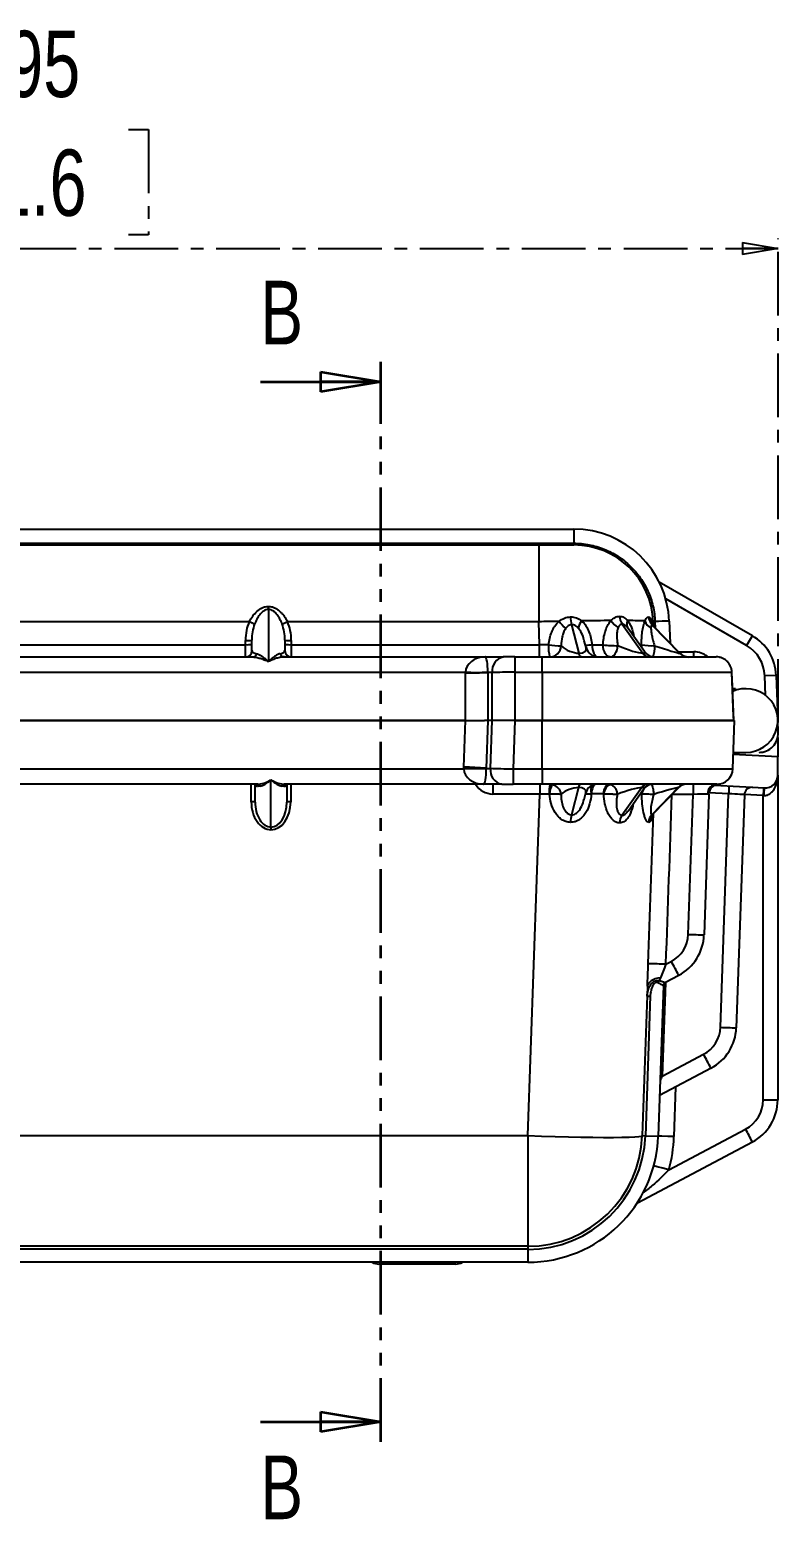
# Model space of a CAD drawing. Header units: millimetres. Extents: x 12 to 854, y 4 to 555.
# Drawn here: x 400 to 474.6, y 191.6 to 340.3 of the extents above; entities that cross this region are included whole.
import ezdxf

# ---------------------------------------------------------------- set-up
doc = ezdxf.new("R2010")
doc.units = ezdxf.units.MM
doc.linetypes.add('CENTER', pattern=[10.16, 6.35, -1.27, 1.27, -1.27])
doc.linetypes.add('PHANTOM', pattern=[12.7, 6.35, -1.27, 1.27, -1.27, 1.27, -1.27])
doc.layers.add('DEFAULT_1', color=7, linetype='CENTER')
doc.styles.add('SLDTEXTSTYLE2', font='TXT', dxfattribs={"width": 0.75})
doc.dimstyles.new('SLDDIMSTYLE0', dxfattribs={"dimtxt": 6.614583, "dimasz": 3.556, "dimexe": 0, "dimexo": 0.0625, "dimgap": 1.653646, "dimtad": 1, "dimdec": 0, "dimlfac": 2, "dimrnd": 1e-09, "dimzin": 12, "dimdsep": 46, "dimtxsty": 'SLDTEXTSTYLE2', "dimblk1": 'CLOSED', "dimblk2": 'CLOSED', "dimsah": 1, "dimcen": 0.09, "dimadec": 0, "dimazin": 3, "dimtfac": 1, "dimtdec": 0, "dimtofl": 0, "dimtmove": 0, "dimatfit": 3, "dimldrblk": 'CLOSED', "dimfxl": 1, "dimfrac": 2, "dimtolj": 1, "dimtzin": 12, "dimarcsym": 0})

# ---------------------------------------------------------------- blocks, each defined once
blk = doc.blocks.new('_Closed')
at = {"color": 0, "linetype": 'ByBlock', "lineweight": -2}
for p, q in [((-1, 0.166667), (0, 0)), ((-1, 0.166667), (-1, -0.166667)), ((0, 0), (-1, -0.166667)), ((0, 0), (-1, 0))]:
    blk.add_line(p, q, dxfattribs=at)
blk = doc.blocks.new('_D_1')
at = {"layer": 'DEFAULT_1'}
for p, q in [((392.73, 330.29), (390.72, 330.29)), ((390.72, 330.29), (390.72, 319.78)), ((409.83, 330.29), (411.84, 330.29)), ((411.84, 330.29), (411.84, 319.78)), ((390.72, 319.78), (392.73, 319.78)), ((411.84, 319.78), (409.83, 319.78)), ((327.14, 272.33), (327.14, 319.44)), ((327.14, 318.44), (474.63, 318.44)), ((474.63, 271.12), (474.63, 319.44))]:
    blk.add_line(p, q, dxfattribs=at)
at = {"layer": 'DEFAULT_1', "xscale": 3.556, "yscale": 3.556, "rotation": 180}
blk.add_blockref('_Closed', (327.14, 318.44, 0.09), dxfattribs=at)
at = {"layer": 'DEFAULT_1', "xscale": 3.556, "yscale": 3.556}
blk.add_blockref('_Closed', (474.63, 318.44, 0.09), dxfattribs=at)
at = {"layer": 'DEFAULT_1', "char_height": 6.615, "attachment_point": 1, "style": 'SLDTEXTSTYLE2'}
for s, insert in [('295', (393.95, 340.16)), ('11.6', (392.73, 328.31))]:
    blk.add_mtext(s, dxfattribs=dict(at, insert=insert))

msp = doc.modelspace()

# ---------------------------------------------------------------- linework, layer by layer
at = {"color": 7, "linetype": 'PHANTOM', "lineweight": 35}
msp.add_line((434.99, 199.35), (434.99, 307.12), dxfattribs=at)
at = {"color": 7, "linetype": 'Continuous', "lineweight": 35}
for p, q in [((422.99, 305.12), (434.99, 305.12)), ((422.99, 201.35), (434.99, 201.35))]:
    msp.add_line(p, q, dxfattribs=at)
at = {"color": 7, "linetype": 'Continuous', "lineweight": 25}
for p, q in [((349.38, 290.44), (454.24, 290.44)), ((454.24, 290.44), (454.24, 289.02)), ((349.38, 289.02), (454.24, 289.02)), ((352.87, 288.85), (450.75, 288.85)), ((450.75, 288.85), (450.75, 281.19)), ((450.75, 288.85), (454.24, 288.85)), ((454.24, 288.85), (454.24, 289.02)), ((462.77, 285.16), (472.05, 279.8)), ((423.78, 282.42), (423.78, 282.72)), ((423.78, 282.42), (423.78, 277.21)), ((421.88, 281.19), (381.74, 281.19)), ((450.75, 281.19), (425.68, 281.19)), ((450.83, 278.9), (450.75, 281.19)), ((454.03, 280.89), (454.76, 278.05)), ((459.06, 280.96), (461.12, 278.05)), ((462.04, 280.89), (464.79, 278.05)), ((462.17, 281.19), (462.19, 280.78)), ((463.76, 281.25), (463.84, 279.07)), ((459.67, 280.5), (459.6, 280.6)), ((461.29, 278.21), (459.67, 280.5)), ((464.81, 278.06), (462.13, 280.83)), ((472.05, 279.8), (471.48, 278.81)), ((382.13, 278.9), (421.5, 278.9)), ((421.5, 278.9), (421.5, 279.33)), ((421.5, 277.68), (421.5, 278.9)), ((422.13, 278.31), (422.13, 279.35)), ((425.43, 279.35), (425.43, 278.31)), ((426.07, 279.33), (426.07, 278.9)), ((426.07, 278.9), (426.07, 277.68)), ((426.07, 278.9), (450.83, 278.9)), ((450.83, 277.68), (450.83, 278.9)), ((455.46, 278.63), (455.29, 279.3)), ((466.23, 277.68), (466.23, 278.18)), ((381.44, 277.68), (422.19, 277.68)), ((425.38, 277.68), (445.4, 277.68)), ((445.4, 277.68), (447.22, 277.68)), ((448.35, 277.68), (447.22, 277.68)), ((448.35, 277.68), (448.35, 276.14)), ((448.35, 277.68), (451.1, 277.68)), ((451.1, 276.14), (451.1, 277.68)), ((443.43, 276.14), (360.19, 276.14)), ((443.43, 271.33), (443.43, 276.09)), ((445.68, 276.13), (445.68, 271.33)), ((446.1, 276.13), (445.68, 276.13)), ((446.1, 271.33), (446.1, 276.13)), ((448.35, 276.14), (448.35, 271.33)), ((451.1, 276.14), (448.35, 276.14)), ((451.1, 276.14), (451.1, 271.33)), ((470.02, 276.14), (470.02, 276.14)), ((474.43, 275.84), (473.29, 275.8)), ((473.35, 273.83), (473.29, 275.8)), ((474.43, 275.84), (474.58, 271.44)), ((470.36, 274.5), (470.08, 274.5)), ((470.37, 274.33), (470.36, 274.5)), ((360.2, 271.33), (443.43, 271.33)), ((443.43, 271.33), (360.2, 271.33)), ((443.27, 266.67), (443.43, 271.33)), ((443.43, 271.33), (445.34, 271.33)), ((445.68, 271.33), (445.34, 271.33)), ((445.68, 271.33), (445.51, 266.56)), ((446.1, 271.33), (445.68, 271.33)), ((445.93, 266.56), (446.1, 271.33)), ((448.35, 271.33), (446.1, 271.33)), ((448.35, 271.33), (448.18, 266.51)), ((451.1, 271.33), (448.35, 271.33)), ((448.35, 271.33), (451.1, 271.33)), ((451.1, 266.51), (451.1, 271.33)), ((470.1, 266.51), (470.27, 271.33)), ((470.19, 271.33), (470.19, 271.33)), ((474.63, 270.12), (474.58, 271.44)), ((474.58, 269.64), (474.58, 267.71)), ((474.58, 267.71), (470.15, 267.95)), ((470.16, 268.15), (471.41, 268.15)), ((474.58, 265.87), (474.58, 267.71)), ((360.36, 266.51), (443.26, 266.51)), ((445.51, 266.56), (445.93, 266.56)), ((448.18, 266.51), (451.1, 266.51)), ((448.18, 266.51), (448.18, 264.98)), ((451.1, 266.51), (451.1, 264.98)), ((422.7, 264.98), (380.93, 264.98)), ((422.45, 263.2), (422.45, 264.95)), ((424.04, 260.69), (424.04, 265.4)), ((445.24, 264.98), (425.38, 264.98)), ((425.63, 264.95), (425.63, 263.2)), ((447.06, 264.98), (445.24, 264.98)), ((446.18, 264.98), (446.18, 263.99)), ((447.06, 264.98), (448.18, 264.98)), ((451.1, 264.98), (448.18, 264.98)), ((450.84, 264.98), (450.84, 263.99)), ((454.72, 264.64), (454.02, 261.93)), ((461.02, 264.64), (459.05, 261.86)), ((464.65, 264.64), (462.03, 261.93)), ((462.11, 261.98), (464.67, 264.63)), ((468.26, 264.87), (473.25, 264.6)), ((474.58, 265.87), (474.58, 233.48)), ((450.84, 263.99), (446.18, 263.99)), ((449.65, 229.91), (450.84, 263.99)), ((455.27, 263.46), (455.43, 264.12)), ((459.65, 262.3), (461.2, 264.49)), ((466.14, 263.96), (464.03, 263.96)), ((465.65, 249.99), (466.14, 263.96)), ((467.72, 264), (467.23, 249.94)), ((468.87, 240.72), (469.68, 264.03)), ((471.26, 263.93), (470.45, 240.67)), ((473.13, 233.47), (473.13, 263.85)), ((424.04, 260.69), (424.04, 260.43)), ((463.43, 247.01), (463.97, 247.3)), ((464.71, 245.9), (463.38, 245.2)), ((461.59, 244.81), (461.07, 229.91)), ((461.87, 243.82), (461.38, 229.89)), ((461.56, 243.83), (461.87, 243.82)), ((463.18, 244.88), (462.66, 229.85)), ((463.18, 244.88), (463.18, 244.88)), ((463.05, 235.83), (467.19, 238.03)), ((467.93, 236.63), (462.8, 233.91)), ((463.73, 226.49), (471.38, 230.56)), ((353.98, 229.91), (449.65, 229.91)), ((449.65, 229.91), (449.65, 218.87)), ((472.06, 229.27), (460.58, 223.17)), ((461.07, 229.91), (461.38, 229.89)), ((461.38, 229.89), (462.66, 229.85)), ((449.65, 218.87), (353.98, 218.87)), ((449.65, 218.57), (353.98, 218.57)), ((449.65, 218.87), (449.65, 218.57)), ((449.65, 218.57), (449.65, 217.29)), ((449.65, 217.29), (353.98, 217.29)), ((442.48, 217.1), (434.8, 217.1))]:
    msp.add_line(p, q, dxfattribs=at)
at = {"color": 8, "linetype": 'Continuous', "lineweight": 25}
for p, q in [((471.48, 278.81), (463.42, 283.46)), ((461.99, 281.24), (462.07, 280.83)), ((462.34, 281.19), (462.37, 280.59)), ((464.69, 278.18), (466.23, 278.18)), ((422.07, 263.21), (422.07, 264.98)), ((426.01, 264.98), (426.01, 263.21)), ((469.68, 264.03), (467.74, 264.13)), ((473.13, 263.85), (471.26, 263.95)), ((462.03, 261.93), (462.11, 261.98)), ((463.38, 245.2), (463.05, 235.83)), ((463.05, 235.83), (462.87, 235.83)), ((464.4, 234.76), (464.23, 229.81))]:
    msp.add_line(p, q, dxfattribs=at)
at = {"color": 7, "linetype": 'Continuous', "lineweight": 25, "flags": 128}
for points in [[(455, 277.68), (454.96, 277.68), (454.93, 277.7), (454.9, 277.73), (454.87, 277.77), (454.84, 277.82), (454.81, 277.89), (454.79, 277.96), (454.76, 278.05)], [(457.86, 277.68), (457.73, 277.7), (457.6, 277.77), (457.48, 277.88), (457.37, 278.03), (457.29, 278.21), (457.22, 278.42), (457.18, 278.64), (457.16, 278.88)], [(457.86, 277.68), (458, 277.7), (458.14, 277.76), (458.27, 277.86), (458.38, 278), (458.48, 278.17), (458.56, 278.36), (458.61, 278.57), (458.64, 278.8)], [(470.19, 271.33), (470.18, 271.72), (470.02, 276.14)], [(470.19, 271.33), (470.1, 273.86), (470.09, 274.11), (470.02, 276.14)], [(454.72, 264.64), (454.74, 264.72), (454.77, 264.78), (454.79, 264.84), (454.82, 264.89), (454.85, 264.93), (454.87, 264.95), (454.9, 264.97), (454.93, 264.98)], [(457.21, 264.01), (457.23, 264.2), (457.26, 264.38), (457.31, 264.55), (457.39, 264.69), (457.47, 264.81), (457.57, 264.9), (457.67, 264.96), (457.78, 264.98)], [(462.88, 245.67), (462.61, 245.62), (462.37, 245.55), (462.15, 245.47), (461.96, 245.36), (461.81, 245.24), (461.69, 245.1), (461.62, 244.96), (461.59, 244.81)], [(449.65, 229.91), (451.03, 229.86), (452.38, 229.82), (453.7, 229.79), (454.95, 229.77), (456.13, 229.75), (457.22, 229.74), (458.19, 229.74), (459.05, 229.75), (459.76, 229.77), (460.33, 229.79), (460.74, 229.82), (460.99, 229.86), (461.07, 229.91)]]:
    msp.add_lwpolyline(points, dxfattribs=at)
at = {"color": 8, "linetype": 'Continuous', "lineweight": 25, "flags": 128}
for points in [[(456.06, 278.89), (456.08, 278.65), (456.11, 278.42), (456.17, 278.21), (456.24, 278.03), (456.33, 277.88), (456.42, 277.77), (456.53, 277.7), (456.6, 277.68)], [(461.04, 278.57), (461.02, 278.65), (460.99, 278.89)], [(456.42, 264.97), (456.38, 264.96), (456.3, 264.9), (456.22, 264.81), (456.15, 264.69), (456.1, 264.55), (456.05, 264.38), (456.02, 264.2), (456.01, 264.01)], [(461.02, 264.01), (461.05, 264.2), (461.09, 264.34)], [(464.23, 229.81), (463.61, 229.83), (463.02, 229.85), (462.66, 229.86)], [(463.73, 226.49), (463.13, 226.65), (462.56, 226.81), (462.21, 226.9)]]:
    msp.add_lwpolyline(points, dxfattribs=at)
at = {"color": 7, "linetype": 'Continuous', "lineweight": 25}
for centre, radius, start, end in [((454.24, 280.91), 9.52, 2, 90), ((454.24, 280.91), 7.94, 2, 90), ((426.13, 290.3), 10.05, 245.0207, 248.2967), ((421.44, 290.3), 10.05, 291.7033, 294.9793), ((457.69, 285.07), 6.23, 217.9349, 226.8919), ((457.27, 281.78), 3.36, 181.9186, 195.3449), ((456.81, 279.93), 2.23, 142.9383, 163.5348), ((459.92, 282.61), 2.37, 213.5165, 238.0994), ((460.33, 281.82), 1.53, 183.2654, 213.9354), ((460.26, 280.93), 0.741, 149.6518, 206.4049), ((462.62, 281.75), 1.37, 200.4342, 240.3763), ((462.98, 281.78), 1.28, 184.7244, 223.4418), ((462.13, 286), 4.8, 270.5492, 272.5814), ((462.14, 285.87), 4.68, 270.4031, 272.4841), ((464.04, 242.22), 39.03, 90.4031, 92.4841), ((469.67, 275.67), 4.76, 2, 60), ((421.66, 283.89), 4.57, 268.0109, 275.9867), ((421.66, 283.47), 4.57, 268.0109, 275.9867), ((421.5, 278.31), 0.635, 270, 0), ((422.16, 278.18), 0.507, 272.8278, 337.7083), ((425.41, 278.18), 0.507, 202.2917, 267.1722), ((425.91, 283.89), 4.57, 264.0133, 271.9891), ((425.91, 283.47), 4.57, 264.0133, 271.9891), ((426.07, 278.31), 0.635, 180, 270), ((455.64, 278.6), 3.92, 175.6748, 193.6549), ((453.72, 293.08), 14.32, 262.027, 267.0982), ((451.79, 278.88), 1.21, 271.9966, 354.9945), ((456.69, 278.95), 1.27, 194.4174, 270), ((458.55, 290.25), 11.45, 263.0108, 270.4558), ((462.1, 285.5), 6.7, 260.4864, 271.7167), ((461.8, 278.47), 0.795, 212.0747, 267.2029), ((462.33, 278.95), 1.27, 214.6355, 270), ((465.66, 278.88), 1.21, 223.759, 269.8192), ((465.72, 278.95), 1.27, 223.4116, 270), ((469.67, 275.67), 3.62, 2, 60), ((447.49, 276.3), 1.4, 101.133, 186.983), ((444.55, 344.3), 68.16, 269.0567, 270.9433), ((443.57, 344.28), 68.19, 269.8849, 271.7715), ((471.41, 271.33), 3.18, 270, 114.9986), ((472.72, 270.06), 1.91, 270, 2), ((444.39, 198.34), 68.18, 89.0572, 90.9428), ((441.02, 198.41), 68.31, 86.2316, 88.1172), ((447.34, 266.36), 1.42, 171.9505, 258.5782), ((468.51, 266.56), 1.59, 270, 358), ((422.39, 264.63), 0.348, 20.2807, 88.5825), ((422.68, 264.68), 0.3, 24.0831, 87.329), ((425.39, 264.68), 0.3, 92.671, 155.9169), ((425.69, 264.63), 0.348, 91.4175, 159.7193), ((454.76, 264.23), 2.99, 165.6232, 184.5443), ((455.03, 263.65), 3.24, 156.2807, 173.9306), ((456.54, 263.83), 1.14, 90, 165.9533), ((458.3, 263.95), 1.07, 110.5765, 176.9765), ((461.62, 264.26), 0.716, 92.7971, 147.9253), ((462.1, 263.89), 1.07, 96.5337, 173.743), ((462.13, 263.83), 1.14, 90, 146.5389), ((465.49, 263.83), 1.14, 90, 136.8691), ((465.43, 263.89), 1.09, 90.1808, 136.241), ((524.05, 264.22), 57.91, 179.2486, 180.2495), ((468.56, 264.01), 0.971, 92.6318, 180.7008), ((468.74, 263.97), 1.02, 95.0356, 178), ((510.98, 262.06), 41.34, 176.2104, 177.2622), ((472.02, 263.91), 0.762, 87, 178), ((514.42, 261.88), 41.34, 176.2104, 177.2622), ((478.2, 263.77), 5.02, 170.4683, 179.1643), ((473.31, 265.87), 1.27, 267, 0), ((422.16, 260.47), 2.74, 84.0133, 91.9891), ((425.91, 260.47), 2.74, 88.0109, 95.9867), ((457.03, 261.11), 3.12, 164.861, 178.9941), ((460.21, 261.09), 1.4, 146.2269, 178.9757), ((462.87, 261.13), 1.16, 136.5805, 178.1614), ((462.48, 250.1), 3.18, 298, 358), ((462.47, 250.11), 4.76, 298, 358), ((469.32, 343.66), 93.74, 267.7592, 268.7252), ((458.82, 131.29), 115.81, 87.7193, 88.5942), ((271.21, 144.36), 218.53, 27.6893, 28.103), ((463.21, 245.01), 0.594, 139.695, 164.9282), ((463.56, 244.86), 0.38, 118.021, 178.1228), ((463.56, 244.86), 0.381, 118, 178), ((465.7, 240.83), 3.17, 298, 358), ((465.69, 240.84), 4.76, 298, 358), ((472.53, 334.39), 93.74, 267.7592, 268.7252), ((274.42, 135.09), 218.53, 27.6893, 28.103), ((469.83, 233.47), 3.3, 298, 0), ((469.82, 233.48), 4.76, 298, 0), ((473.49, 316.67), 83.2, 269.7504, 270.7518), ((294.04, 135.85), 201.05, 27.6893, 28.103), ((449.65, 230.3), 11.43, 270, 358), ((449.65, 230.3), 11.74, 270, 358), ((449.65, 230.3), 13.02, 270, 358), ((449.64, 230.32), 14.6, 344.8052, 358), ((460.78, 222.85), 0.381, 118, 146.1741), ((434.8, 218.33), 1.24, 237.7958, 270), ((442.48, 218.33), 1.24, 270, 302.2042)]:
    msp.add_arc(centre, radius, start, end, dxfattribs=at)
at = {"color": 8, "linetype": 'Continuous', "lineweight": 25}
for centre, radius, start, end in [((462.75, 281.16), 0.76, 174.0495, 194.8128), ((459.88, 246.55), 32.56, 96.7359, 97.8796), ((459.78, 278.58), 2.53, 339.3148, 4.8486), ((466.23, 276.09), 2.1, 50.3936, 90), ((446.18, 266.03), 2.03, 211.427, 270), ((456.93, 264.32), 0.987, 143.7352, 198.395), ((460.75, 222.85), 0.363, 118.0077, 133.3426)]:
    msp.add_arc(centre, radius, start, end, dxfattribs=at)
at = {"color": 7, "linetype": 'Continuous', "lineweight": 25}
for centre, major_axis, ratio, start_param, end_param in [((423.78, 279.33), (0, 3.35), 0.682414, 0.980721, 1.570796), ((423.78, 279.35), (0, 2.9), 0.569142, 0.980721, 1.570796), ((423.78, 279.35), (0, 2.9), 0.569142, 4.712389, 5.302465), ((423.78, 279.33), (0, 3.35), 0.682414, 4.712389, 5.302465), ((450.75, 280.91), (11.43, 0.28), 0.024218, 1.392201, 1.569837), ((450.75, 280.91), (11.43, 0.28), 0.024218, 0.8894, 1.185178), ((450.75, 280.91), (11.43, 0.28), 0.024218, 0.384895, 0.680614), ((450.75, 280.91), (11.43, 0.28), 0.024218, 0.000259, 0.177776), ((423.78, 278.31), (1.65, 0), 0.271964, 3.141593, 3.938564), ((423.78, 278.31), (1.65, 0), 0.271964, 5.486214, 6.283185), ((450.82, 278.95), (11.44, -0.04), 0.00387, 4.713757, 4.792421), ((454.07, 278.95), (1.38, -0.59), 0.487301, 4.053173, 5.43608), ((450.82, 278.95), (11.44, -0.04), 0.00387, 5.18865, 5.299945), ((459.22, 278.95), (2.1, -0.83), 0.157671, 4.497889, 5.905201), ((462.19, 278.95), (2.62, -0.89), 0.03846, 4.766322, 6.170623), ((445.4, 276.09), (1.97, 0), 0.804391, 1.570796, 3.106686), ((445.4, 276.09), (0, 1.59), 0.171468, 4.747296, 6.283185), ((450.17, 275.98), (6.73, -0.23), 0.706462, 3.155986, 3.166213), ((450.17, 276.09), (4.49, -0.07), 0.353215, 3.148989, 3.159215), ((448.35, 276.09), (3.17, 0), 0.01745, 1.570796, 2.356194), ((450, 266.67), (6.74, 0.23), 0.706247, 3.092307, 3.127214), ((445.24, 266.56), (1.97, 0), 0.804738, 3.176499, 4.712389), ((445.24, 266.56), (0, 1.59), 0.171573, 3.141593, 4.677482), ((450, 266.56), (4.49, 0.07), 0.353, 3.099297, 3.134204), ((448.18, 266.56), (3.18, -0.06), 0.017434, 3.927295, 4.713302), ((424.04, 266.56), (1.88, 1.38), 0.420597, 3.663442, 4.413933), ((424.04, 264.59), (1.59, 0), 0.175525, 2.321288, 2.556764), ((424.04, 266.56), (1.46, 1.69), 0.36939, 3.557475, 4.307967), ((424.04, 266.56), (1.88, -1.38), 0.420597, 5.010845, 5.761336), ((424.04, 266.56), (-1.46, 1.69), 0.36939, 1.975219, 2.72571), ((424.04, 264.59), (1.59, 0), 0.175525, 0.584829, 0.820305), ((454.05, 263.83), (1.38, 0.5), 0.459739, 0.90329, 2.290018), ((459.17, 263.83), (2.05, 0.75), 0.153135, 0.39801, 1.808935), ((462.13, 263.83), (2.54, 0.8), 0.037527, 0.118059, 1.525023), ((424.04, 263.21), (0, 2.78), 0.707538, 1.570796, 3.141593), ((424.04, 263.2), (0, 2.5), 0.634103, 1.570796, 3.141593), ((424.04, 263.21), (0, 2.78), 0.707538, 3.141593, 4.712389), ((424.04, 263.2), (0, 2.5), 0.634103, 3.141593, 4.712389), ((450.82, 263.96), (11.44, 0.04), 0.003096, 1.486539, 1.569461), ((450.82, 263.96), (11.44, 0.04), 0.003096, 0.978484, 1.100062), ((450.95, 267.76), (14.97, 430.36), 0.030672, 4.66523, 4.704641), ((466.13, 263.96), (1.59, 0.04), 0.002685, 0.4215, 1.566132), ((469.68, 264.03), (1.59, -0.1), 0.002019, 0.000052, 1.566338), ((473.12, 263.85), (1.46, -0.12), 0.002262, 1.533103, 1.566616), ((463.45, 247.03), (0.97, 2.31), 0.000808, 2.200878, 2.360108)]:
    msp.add_ellipse(centre, major_axis=major_axis, ratio=ratio, start_param=start_param, end_param=end_param, dxfattribs=at)
at = {"color": 8, "linetype": 'Continuous', "lineweight": 25}
for centre, major_axis, ratio, start_param, end_param in [((454.07, 278.95), (1.38, -0.59), 0.487301, 5.43608, 6.642887), ((450.82, 278.95), (11.44, -0.04), 0.00387, 5.776164, 5.808502), ((459.22, 278.95), (2.1, -0.83), 0.157671, 5.905201, 6.517522), ((462.19, 278.95), (2.62, -0.89), 0.03846, 6.170623, 6.356383), ((454.05, 263.83), (1.38, 0.5), 0.459739, 5.985918, 7.186475), ((459.17, 263.83), (2.05, 0.75), 0.153135, 6.081892, 6.681196), ((462.13, 263.83), (2.54, 0.8), 0.037527, 6.217823, 6.401245), ((450.82, 263.96), (11.44, 0.04), 0.003096, 0.469589, 0.501651), ((450.96, 267.75), (14.97, 430.3), 0.026547, 4.665231, 4.700109), ((463.06, 235.84), (0.97, 2.31), 0.000808, 1.577685, 1.784624)]:
    msp.add_ellipse(centre, major_axis=major_axis, ratio=ratio, start_param=start_param, end_param=end_param, dxfattribs=at)
at = {"color": 7, "linetype": 'Continuous', "lineweight": 25}
for points, knots in [([(454.24, 289.02), (454.76, 289.02), (455.28, 288.97), (456.04, 288.82), (456.29, 288.76), (456.79, 288.62), (457.03, 288.53), (457.76, 288.24), (458.21, 288), (458.87, 287.58), (459.08, 287.43), (459.49, 287.1), (459.68, 286.93), (460.24, 286.39), (460.57, 286), (461.02, 285.37), (461.16, 285.14), (461.42, 284.69), (461.54, 284.46), (461.85, 283.76), (462.02, 283.27), (462.26, 282.25), (462.32, 281.73), (462.34, 281.21)], [0, 0, 0, 0, 0.125, 0.125, 0.1875, 0.1875, 0.25, 0.25, 0.375, 0.375, 0.4375, 0.4375, 0.5, 0.5, 0.625, 0.625, 0.6875, 0.6875, 0.75, 0.75, 0.875, 0.875, 1, 1, 1, 1]), ([(421.88, 281.19), (421.98, 281.38), (422.09, 281.57), (422.34, 281.91), (422.48, 282.07), (422.79, 282.36), (422.97, 282.49), (423.26, 282.62), (423.36, 282.66), (423.57, 282.71), (423.68, 282.72), (423.78, 282.72)], [0, 0, 0, 0, 0.25, 0.25, 0.5, 0.5, 0.75, 0.75, 0.875, 0.875, 1, 1, 1, 1]), ([(423.78, 282.42), (423.69, 282.42), (423.6, 282.4), (423.44, 282.34), (423.36, 282.3), (423.21, 282.2), (423.15, 282.14), (423.02, 282.01), (422.97, 281.95), (422.81, 281.74), (422.71, 281.6), (422.55, 281.29), (422.48, 281.13), (422.41, 280.96)], [0, 0, 0, 0, 0.125, 0.125, 0.25, 0.25, 0.375, 0.375, 0.5, 0.5, 0.75, 0.75, 1, 1, 1, 1]), ([(423.78, 282.72), (423.89, 282.72), (424, 282.71), (424.21, 282.66), (424.31, 282.62), (424.5, 282.53), (424.59, 282.48), (424.77, 282.36), (424.85, 282.29), (425.01, 282.14), (425.09, 282.07), (425.23, 281.91), (425.29, 281.82), (425.48, 281.57), (425.59, 281.38), (425.68, 281.19)], [0, 0, 0, 0, 0.125, 0.125, 0.25, 0.25, 0.375, 0.375, 0.5, 0.5, 0.625, 0.625, 0.75, 0.75, 1, 1, 1, 1]), ([(425.16, 280.96), (425.09, 281.13), (425.02, 281.29), (424.86, 281.59), (424.76, 281.74), (424.6, 281.95), (424.54, 282.01), (424.42, 282.14), (424.35, 282.19), (424.21, 282.3), (424.13, 282.34), (423.96, 282.4), (423.87, 282.42), (423.78, 282.42)], [0, 0, 0, 0, 0.25, 0.25, 0.5, 0.5, 0.625, 0.625, 0.75, 0.75, 0.875, 0.875, 1, 1, 1, 1]), ([(451.73, 278.9), (451.75, 279.12), (451.79, 279.33), (451.89, 279.76), (451.96, 279.96), (452.09, 280.26), (452.13, 280.36), (452.23, 280.56), (452.29, 280.65), (452.47, 280.92), (452.61, 281.09), (452.77, 281.24)], [0, 0, 0, 0, 0.25, 0.25, 0.5, 0.5, 0.625, 0.625, 0.75, 0.75, 1, 1, 1, 1]), ([(452.77, 281.24), (452.94, 281.36), (453.12, 281.47), (453.5, 281.62), (453.7, 281.67), (453.91, 281.67)], [0, 0, 0, 0, 0.5, 0.5, 1, 1, 1, 1]), ([(454.03, 280.89), (453.96, 280.89), (453.9, 280.88), (453.79, 280.83), (453.73, 280.81), (453.58, 280.7), (453.5, 280.61), (453.43, 280.52)], [0, 0, 0, 0, 0.25, 0.25, 0.5, 0.5, 1, 1, 1, 1]), ([(453.91, 281.67), (454.12, 281.67), (454.31, 281.64), (454.7, 281.5), (454.88, 281.4), (455.04, 281.27)], [0, 0, 0, 0, 0.5, 0.5, 1, 1, 1, 1]), ([(454.68, 280.56), (454.59, 280.66), (454.5, 280.74), (454.33, 280.83), (454.27, 280.86), (454.15, 280.89), (454.09, 280.9), (454.03, 280.89)], [0, 0, 0, 0, 0.5, 0.5, 0.75, 0.75, 1, 1, 1, 1]), ([(455.04, 281.27), (455.2, 281.13), (455.34, 280.96), (455.57, 280.59), (455.67, 280.39), (455.83, 279.98), (455.9, 279.76), (456, 279.33), (456.04, 279.11), (456.06, 278.89)], [0, 0, 0, 0, 0.25, 0.25, 0.5, 0.5, 0.75, 0.75, 1, 1, 1, 1]), ([(457.16, 278.88), (457.17, 279.11), (457.19, 279.33), (457.26, 279.77), (457.31, 279.99), (457.44, 280.4), (457.51, 280.6), (457.7, 280.98), (457.81, 281.15), (457.94, 281.3)], [0, 0, 0, 0, 0.25, 0.25, 0.5, 0.5, 0.75, 0.75, 1, 1, 1, 1]), ([(457.94, 281.3), (458.07, 281.43), (458.21, 281.54), (458.5, 281.69), (458.65, 281.73), (458.8, 281.73)], [0, 0, 0, 0, 0.5, 0.5, 1, 1, 1, 1]), ([(459.06, 280.96), (459.01, 280.96), (458.97, 280.95), (458.89, 280.91), (458.85, 280.88), (458.76, 280.78), (458.71, 280.7), (458.66, 280.6)], [0, 0, 0, 0, 0.25, 0.25, 0.5, 0.5, 1, 1, 1, 1]), ([(458.8, 281.73), (458.96, 281.73), (459.1, 281.69), (459.38, 281.54), (459.51, 281.43), (459.62, 281.3)], [0, 0, 0, 0, 0.5, 0.5, 1, 1, 1, 1]), ([(459.6, 280.6), (459.52, 280.7), (459.44, 280.78), (459.3, 280.88), (459.25, 280.91), (459.16, 280.95), (459.11, 280.96), (459.06, 280.96)], [0, 0, 0, 0, 0.5, 0.5, 0.75, 0.75, 1, 1, 1, 1]), ([(460.99, 278.89), (460.99, 279.11), (461, 279.33), (461.03, 279.76), (461.05, 279.98), (461.1, 280.39), (461.14, 280.59), (461.23, 280.96), (461.28, 281.13), (461.34, 281.27)], [0, 0, 0, 0, 0.25, 0.25, 0.5, 0.5, 0.75, 0.75, 1, 1, 1, 1]), ([(461.34, 281.27), (461.4, 281.4), (461.45, 281.5), (461.58, 281.64), (461.64, 281.67), (461.7, 281.67)], [0, 0, 0, 0, 0.5, 0.5, 1, 1, 1, 1]), ([(461.7, 281.67), (461.76, 281.67), (461.81, 281.62), (461.91, 281.47), (461.96, 281.36), (461.99, 281.24)], [0, 0, 0, 0, 0.5, 0.5, 1, 1, 1, 1]), ([(462.04, 280.89), (462.02, 280.9), (462.01, 280.89), (461.98, 280.86), (461.97, 280.83), (461.95, 280.74), (461.94, 280.66), (461.94, 280.56)], [0, 0, 0, 0, 0.25, 0.25, 0.5, 0.5, 1, 1, 1, 1]), ([(462.14, 280.83), (462.11, 280.86), (462.05, 280.92), (462, 281.01), (462, 281.01), (462, 281.02)], [0, 0, 0, 0, 0.257985, 0.667937, 1, 1, 1, 1]), ([(453.43, 280.52), (453.34, 280.4), (453.27, 280.26), (453.15, 279.98), (453.11, 279.83), (453.01, 279.39), (452.99, 279.08), (452.99, 278.78)], [0, 0, 0, 0, 0.25, 0.25, 0.5, 0.5, 1, 1, 1, 1]), ([(458.66, 280.6), (458.61, 280.47), (458.58, 280.33), (458.54, 280.04), (458.53, 279.89), (458.54, 279.58), (458.55, 279.43), (458.58, 279.11), (458.61, 278.96), (458.64, 278.8)], [0, 0, 0, 0, 0.25, 0.25, 0.5, 0.5, 0.75, 0.75, 1, 1, 1, 1]), ([(461.94, 280.56), (461.94, 280.44), (461.95, 280.31), (461.99, 280.02), (462.01, 279.87), (462.08, 279.57), (462.12, 279.41), (462.2, 279.11), (462.25, 278.95), (462.3, 278.8)], [0, 0, 0, 0, 0.25, 0.25, 0.5, 0.5, 0.75, 0.75, 1, 1, 1, 1]), ([(422.63, 277.99), (422.72, 277.97), (422.81, 277.93), (423, 277.83), (423.09, 277.77), (423.29, 277.64), (423.39, 277.56), (423.53, 277.44), (423.58, 277.39), (423.68, 277.31), (423.73, 277.26), (423.78, 277.21)], [0, 0, 0, 0, 0.25, 0.25, 0.5, 0.5, 0.75, 0.75, 0.875, 0.875, 1, 1, 1, 1]), ([(424.94, 277.99), (424.85, 277.97), (424.76, 277.93), (424.57, 277.83), (424.48, 277.77), (424.28, 277.64), (424.18, 277.56), (424.03, 277.44), (423.98, 277.39), (423.88, 277.31), (423.83, 277.26), (423.78, 277.21)], [0, 0, 0, 0, 0.25, 0.25, 0.5, 0.5, 0.75, 0.75, 0.875, 0.875, 1, 1, 1, 1]), ([(422.19, 277.68), (422.31, 277.68), (422.43, 277.66), (422.69, 277.62), (422.83, 277.58), (423.1, 277.5), (423.23, 277.45), (423.44, 277.37), (423.51, 277.34), (423.65, 277.28), (423.72, 277.24), (423.78, 277.21)], [0, 0, 0, 0, 0.25, 0.25, 0.5, 0.5, 0.75, 0.75, 0.875, 0.875, 1, 1, 1, 1]), ([(425.38, 277.68), (425.26, 277.68), (425.13, 277.66), (424.88, 277.62), (424.74, 277.58), (424.47, 277.5), (424.34, 277.45), (424.13, 277.37), (424.06, 277.34), (423.92, 277.28), (423.85, 277.24), (423.78, 277.21)], [0, 0, 0, 0, 0.25, 0.25, 0.5, 0.5, 0.75, 0.75, 0.875, 0.875, 1, 1, 1, 1]), ([(451.1, 277.68), (452.18, 277.68), (453.26, 277.68), (454.6, 277.68), (454.86, 277.68), (455.39, 277.68), (455.65, 277.68), (456.43, 277.68), (456.94, 277.68), (458.44, 277.68), (459.4, 277.68), (461.25, 277.68), (462.11, 277.68), (463.29, 277.68), (463.67, 277.68), (464.21, 277.68), (464.39, 277.68), (464.73, 277.68), (464.9, 277.68), (465.71, 277.68), (466.27, 277.68), (466.98, 277.68), (467.19, 277.68), (467.48, 277.68), (467.57, 277.68), (467.74, 277.68), (467.81, 277.68), (468.17, 277.68), (468.36, 277.68), (468.45, 277.68)], [0, 0, 0, 0, 0.125, 0.125, 0.15625, 0.15625, 0.1875, 0.1875, 0.25, 0.25, 0.375, 0.375, 0.5, 0.5, 0.5625, 0.5625, 0.59375, 0.59375, 0.625, 0.625, 0.75, 0.75, 0.8125, 0.8125, 0.84375, 0.84375, 0.875, 0.875, 1, 1, 1, 1]), ([(470.02, 276.14), (470.01, 276.25), (470, 276.35), (469.96, 276.55), (469.92, 276.64), (469.84, 276.83), (469.79, 276.92), (469.68, 277.08), (469.61, 277.16), (469.47, 277.3), (469.39, 277.37), (469.22, 277.48), (469.13, 277.52), (468.94, 277.6), (468.85, 277.63), (468.65, 277.67), (468.55, 277.68), (468.45, 277.68)], [0, 0, 0, 0, 0.125, 0.125, 0.25, 0.25, 0.375, 0.375, 0.5, 0.5, 0.625, 0.625, 0.75, 0.75, 0.875, 0.875, 1, 1, 1, 1]), ([(470.02, 276.14), (469.91, 276.14), (469.7, 276.14), (469.3, 276.14), (469.21, 276.14), (469.03, 276.14), (468.93, 276.14), (468.61, 276.14), (468.37, 276.14), (467.6, 276.14), (466.99, 276.14), (466.1, 276.14), (465.92, 276.14), (465.54, 276.14), (465.35, 276.14), (464.76, 276.14), (464.35, 276.14), (463.06, 276.14), (462.13, 276.14), (460.12, 276.14), (459.08, 276.14), (457.45, 276.14), (456.89, 276.14), (455.77, 276.14), (455.19, 276.14), (454.03, 276.14), (453.45, 276.14), (452.28, 276.14), (451.69, 276.14), (451.1, 276.14)], [0, 0, 0, 0, 0.125, 0.125, 0.15625, 0.15625, 0.1875, 0.1875, 0.25, 0.25, 0.375, 0.375, 0.40625, 0.40625, 0.4375, 0.4375, 0.5, 0.5, 0.625, 0.625, 0.75, 0.75, 0.8125, 0.8125, 0.875, 0.875, 0.9375, 0.9375, 1, 1, 1, 1]), ([(470.19, 271.33), (470.18, 271.33), (470.16, 271.33), (470.13, 271.33), (470.09, 271.33), (470.05, 271.33), (470, 271.33), (469.95, 271.33), (469.84, 271.33), (469.63, 271.33), (469.26, 271.33), (468.75, 271.33), (468.03, 271.33), (467.06, 271.33), (465.94, 271.33), (464.67, 271.33), (463.28, 271.33), (461.76, 271.33), (460.15, 271.33), (458.44, 271.33), (456.67, 271.33), (455.25, 271.33), (454.22, 271.33), (453.6, 271.33), (452.97, 271.33), (452.35, 271.33), (451.72, 271.33), (451.31, 271.33), (451.1, 271.33)], [0, 0, 0, 0, 0.010179, 0.020358, 0.030542, 0.040731, 0.050928, 0.061135, 0.071355, 0.115609, 0.159769, 0.204028, 0.270356, 0.336692, 0.403026, 0.469368, 0.535701, 0.602044, 0.668369, 0.734706, 0.801018, 0.867343, 0.889488, 0.911587, 0.933664, 0.955743, 0.977847, 1, 1, 1, 1]), ([(451.1, 271.33), (451.2, 271.33), (451.41, 271.33), (451.73, 271.33), (452.04, 271.33), (452.36, 271.33), (452.67, 271.33), (452.98, 271.33), (453.3, 271.33), (453.61, 271.33), (453.92, 271.33), (454.23, 271.33), (454.54, 271.33), (455.36, 271.33), (456.68, 271.33), (458.46, 271.33), (460.16, 271.33), (461.78, 271.33), (463.29, 271.33), (464.68, 271.33), (465.95, 271.33), (467.07, 271.33), (468.03, 271.33), (468.84, 271.33), (469.47, 271.33), (469.83, 271.33), (470.01, 271.33), (470.11, 271.33), (470.18, 271.33), (470.23, 271.33), (470.26, 271.33), (470.26, 271.33), (470.27, 271.33)], [0, 0, 0, 0, 0.010491, 0.020968, 0.031433, 0.041889, 0.052339, 0.062787, 0.073234, 0.083683, 0.094138, 0.104601, 0.115075, 0.125563, 0.188033, 0.250515, 0.313023, 0.375544, 0.437888, 0.500256, 0.562867, 0.625491, 0.687789, 0.750093, 0.812637, 0.87518, 0.896019, 0.916813, 0.937586, 0.95836, 0.979158, 1, 1, 1, 1]), ([(451.1, 266.51), (451.17, 266.51), (451.25, 266.51), (451.41, 266.51), (451.64, 266.51), (451.88, 266.51), (452.34, 266.51), (452.65, 266.51), (453.58, 266.51), (454.19, 266.51), (455.4, 266.51), (456.01, 266.51), (457.2, 266.51), (457.79, 266.51), (459.52, 266.51), (460.61, 266.51), (461.9, 266.51), (462.15, 266.51), (462.65, 266.51), (462.9, 266.51), (463.63, 266.51), (464.09, 266.51), (465.4, 266.51), (466.19, 266.51), (467.06, 266.51), (467.22, 266.51), (467.55, 266.51), (467.7, 266.51), (468.14, 266.51), (468.41, 266.51), (468.88, 266.51), (469.09, 266.51), (469.36, 266.51), (469.44, 266.51), (469.6, 266.51), (469.67, 266.51), (469.85, 266.51), (469.94, 266.51), (470.07, 266.51), (470.1, 266.51), (470.1, 266.51)], [0, 0, 0, 0, 0.007812, 0.007812, 0.015625, 0.03125, 0.03125, 0.0625, 0.0625, 0.125, 0.125, 0.1875, 0.1875, 0.25, 0.25, 0.375, 0.375, 0.40625, 0.40625, 0.4375, 0.4375, 0.5, 0.5, 0.625, 0.625, 0.65625, 0.65625, 0.6875, 0.6875, 0.75, 0.75, 0.8125, 0.8125, 0.84375, 0.84375, 0.875, 0.875, 0.9375, 0.9375, 1, 1, 1, 1]), ([(422.4, 264.97), (422.4, 264.97), (422.41, 264.98), (422.44, 264.96), (422.46, 264.94)], [0, 0, 0, 0, 0.1396892, 1, 1, 1, 1]), ([(468.51, 264.98), (468.51, 264.98), (468.4, 264.98), (468.12, 264.98), (468.05, 264.98), (467.91, 264.98), (467.84, 264.98), (467.59, 264.98), (467.4, 264.98), (466.96, 264.98), (466.72, 264.98), (466.32, 264.98), (466.18, 264.98), (465.88, 264.98), (465.73, 264.98), (464.93, 264.98), (464.21, 264.98), (463.01, 264.98), (462.58, 264.98), (461.92, 264.98), (461.69, 264.98), (461.23, 264.98), (461, 264.98), (459.81, 264.98), (458.81, 264.98), (457.23, 264.98), (456.69, 264.98), (455.6, 264.98), (455.05, 264.98), (453.38, 264.98), (452.25, 264.98), (451.1, 264.98)], [0, 0, 0, 0, 0.125, 0.125, 0.15625, 0.15625, 0.1875, 0.1875, 0.25, 0.25, 0.3125, 0.3125, 0.34375, 0.34375, 0.375, 0.375, 0.5, 0.5, 0.5625, 0.5625, 0.59375, 0.59375, 0.625, 0.625, 0.75, 0.75, 0.8125, 0.8125, 0.875, 0.875, 1, 1, 1, 1]), ([(452.06, 264.96), (452.18, 264.93), (452.29, 264.89), (452.49, 264.78), (452.58, 264.71), (452.74, 264.53), (452.81, 264.43), (452.91, 264.22), (452.95, 264.1), (452.97, 263.98)], [0, 0, 0, 0, 0.25, 0.25, 0.5, 0.5, 0.75, 0.75, 1, 1, 1, 1]), ([(457.92, 264.95), (458, 264.93), (458.08, 264.89), (458.22, 264.77), (458.29, 264.69), (458.41, 264.52), (458.46, 264.42), (458.54, 264.2), (458.56, 264.08), (458.58, 263.96)], [0, 0, 0, 0, 0.25, 0.25, 0.5, 0.5, 0.75, 0.75, 1, 1, 1, 1]), ([(461.98, 264.95), (462, 264.93), (462.03, 264.88), (462.06, 264.79), (462.07, 264.76), (462.1, 264.69), (462.11, 264.65), (462.14, 264.51), (462.16, 264.41), (462.19, 264.2), (462.21, 264.08), (462.22, 263.96)], [0, 0, 0, 0, 0.25, 0.25, 0.375, 0.375, 0.5, 0.5, 0.75, 0.75, 1, 1, 1, 1]), ([(473.18, 263.85), (473.24, 263.84), (473.31, 263.84), (473.44, 263.86), (473.5, 263.88), (473.68, 263.94), (473.78, 264.01), (473.97, 264.16), (474.05, 264.24), (474.19, 264.42), (474.25, 264.52), (474.4, 264.81), (474.47, 265.02), (474.56, 265.44), (474.58, 265.66), (474.58, 265.87)], [0, 0, 0, 0, 0.0625, 0.0625, 0.125, 0.125, 0.25, 0.25, 0.375, 0.375, 0.5, 0.5, 0.75, 0.75, 1, 1, 1, 1]), ([(451.81, 264), (451.93, 264), (452.05, 264.01), (452.28, 264.02), (452.4, 264.02), (452.6, 264.01), (452.7, 264.01), (452.85, 264), (452.92, 263.99), (452.97, 263.98)], [0, 0, 0, 0, 0.25, 0.25, 0.5, 0.5, 0.75, 0.75, 1, 1, 1, 1]), ([(453.91, 261.17), (453.76, 261.17), (453.6, 261.2), (453.3, 261.3), (453.16, 261.38), (452.96, 261.51), (452.9, 261.56), (452.78, 261.67), (452.72, 261.72), (452.56, 261.9), (452.46, 262.03), (452.2, 262.44), (452.08, 262.73), (451.89, 263.35), (451.84, 263.67), (451.81, 264)], [0, 0, 0, 0, 0.125, 0.125, 0.25, 0.25, 0.3125, 0.3125, 0.375, 0.375, 0.5, 0.5, 0.75, 0.75, 1, 1, 1, 1]), ([(452.97, 263.98), (452.97, 263.77), (452.98, 263.56), (453.04, 263.14), (453.09, 262.94), (453.2, 262.65), (453.24, 262.55), (453.35, 262.37), (453.41, 262.28), (453.55, 262.13), (453.63, 262.06), (453.76, 261.99), (453.81, 261.97), (453.91, 261.94), (453.97, 261.93), (454.02, 261.93)], [0, 0, 0, 0, 0.25, 0.25, 0.5, 0.5, 0.625, 0.625, 0.75, 0.75, 0.875, 0.875, 0.9375, 0.9375, 1, 1, 1, 1]), ([(455.99, 264), (455.96, 263.68), (455.91, 263.35), (455.73, 262.72), (455.61, 262.42), (455.36, 262.01), (455.26, 261.88), (455.05, 261.64), (454.93, 261.53), (454.73, 261.4), (454.67, 261.36), (454.52, 261.29), (454.45, 261.26), (454.23, 261.19), (454.07, 261.17), (453.91, 261.17)], [0, 0, 0, 0, 0.25, 0.25, 0.5, 0.5, 0.625, 0.625, 0.75, 0.75, 0.8125, 0.8125, 0.875, 0.875, 1, 1, 1, 1]), ([(457.23, 264.01), (457.33, 264.01), (457.44, 264.01), (457.67, 264.02), (457.79, 264.01), (458.03, 264.01), (458.15, 264), (458.38, 263.98), (458.49, 263.97), (458.58, 263.96)], [0, 0, 0, 0, 0.25, 0.25, 0.5, 0.5, 0.75, 0.75, 1, 1, 1, 1]), ([(458.82, 261.11), (458.76, 261.11), (458.7, 261.12), (458.58, 261.14), (458.52, 261.16), (458.35, 261.24), (458.24, 261.32), (458.04, 261.5), (457.94, 261.61), (457.77, 261.85), (457.7, 261.99), (457.57, 262.27), (457.51, 262.41), (457.41, 262.72), (457.37, 262.87), (457.28, 263.35), (457.24, 263.68), (457.23, 264.01)], [0, 0, 0, 0, 0.0625, 0.0625, 0.125, 0.125, 0.25, 0.25, 0.375, 0.375, 0.5, 0.5, 0.625, 0.625, 0.75, 0.75, 1, 1, 1, 1]), ([(458.58, 263.96), (458.54, 263.75), (458.51, 263.53), (458.49, 263.21), (458.49, 263.11), (458.49, 262.9), (458.5, 262.8), (458.52, 262.59), (458.54, 262.5), (458.59, 262.31), (458.63, 262.22), (458.71, 262.06), (458.77, 261.99), (458.89, 261.89), (458.97, 261.86), (459.05, 261.86)], [0, 0, 0, 0, 0.25, 0.25, 0.375, 0.375, 0.5, 0.5, 0.625, 0.625, 0.75, 0.75, 0.875, 0.875, 1, 1, 1, 1]), ([(461.71, 261.17), (461.67, 261.17), (461.62, 261.19), (461.55, 261.26), (461.52, 261.29), (461.48, 261.36), (461.45, 261.4), (461.39, 261.53), (461.34, 261.64), (461.27, 261.88), (461.23, 262.01), (461.14, 262.42), (461.1, 262.72), (461.04, 263.35), (461.03, 263.68), (461.04, 264)], [0, 0, 0, 0, 0.125, 0.125, 0.1875, 0.1875, 0.25, 0.25, 0.375, 0.375, 0.5, 0.5, 0.75, 0.75, 1, 1, 1, 1]), ([(461.04, 264), (461.09, 264.01), (461.16, 264.01), (461.29, 264.01), (461.33, 264.01), (461.43, 264.01), (461.48, 264.01), (461.63, 264.01), (461.75, 264), (461.98, 263.99), (462.1, 263.98), (462.22, 263.96)], [0, 0, 0, 0, 0.25, 0.25, 0.375, 0.375, 0.5, 0.5, 0.75, 0.75, 1, 1, 1, 1]), ([(462.22, 263.96), (462.16, 263.75), (462.1, 263.54), (462, 263.12), (461.96, 262.92), (461.93, 262.62), (461.92, 262.53), (461.91, 262.34), (461.91, 262.26), (461.92, 262.1), (461.93, 262.04), (461.96, 261.97), (461.97, 261.95), (462, 261.93), (462.01, 261.93), (462.03, 261.93)], [0, 0, 0, 0, 0.25, 0.25, 0.5, 0.5, 0.625, 0.625, 0.75, 0.75, 0.875, 0.875, 0.9375, 0.9375, 1, 1, 1, 1]), ([(467.72, 264), (467.72, 264), (467.71, 264), (467.67, 264), (467.63, 263.99), (467.58, 263.99)], [0, 0, 0, 0, 0.5, 0.5, 1, 1, 1, 1]), ([(461.99, 261.81), (461.99, 261.81), (461.99, 261.8), (462, 261.84), (462.04, 261.92), (462.1, 261.97), (462.12, 261.98)], [0, 0, 0, 0, 0.023916, 0.422193, 0.863832, 1, 1, 1, 1]), ([(461.59, 244.81), (461.61, 245.16), (461.61, 245.53), (461.64, 246.29), (461.65, 246.67), (461.66, 247.07)], [0, 0, 0, 0, 0.5, 0.5, 1, 1, 1, 1]), ([(463.43, 247.01), (463.33, 246.78), (463.24, 246.55), (463.05, 246.1), (462.96, 245.88), (462.88, 245.67)], [0, 0, 0, 0, 0.5, 0.5, 1, 1, 1, 1]), ([(461.56, 243.83), (461.57, 244.03), (461.6, 244.22), (461.7, 244.59), (461.78, 244.77), (461.93, 245), (461.99, 245.08), (462.12, 245.21), (462.19, 245.27), (462.34, 245.36), (462.43, 245.39), (462.59, 245.41), (462.68, 245.41), (462.76, 245.39)], [0, 0, 0, 0, 0.25, 0.25, 0.5, 0.5, 0.625, 0.625, 0.75, 0.75, 0.875, 0.875, 1, 1, 1, 1]), ([(462.76, 245.39), (462.85, 245.36), (462.93, 245.33), (463.07, 245.29), (463.13, 245.26), (463.24, 245.23), (463.29, 245.21), (463.35, 245.2), (463.38, 245.19), (463.38, 245.2)], [0, 0, 0, 0, 0.25, 0.25, 0.5, 0.5, 0.75, 0.75, 1, 1, 1, 1]), ([(462.64, 245.16), (462.61, 245.18), (462.58, 245.19), (462.52, 245.2), (462.49, 245.2), (462.43, 245.19), (462.39, 245.18), (462.33, 245.14), (462.31, 245.12), (462.23, 245.04), (462.19, 244.98), (462.11, 244.85), (462.08, 244.78), (461.99, 244.57), (461.95, 244.42), (461.89, 244.12), (461.87, 243.97), (461.87, 243.82)], [0, 0, 0, 0, 0.0625, 0.0625, 0.125, 0.125, 0.1875, 0.1875, 0.25, 0.25, 0.375, 0.375, 0.5, 0.5, 0.75, 0.75, 1, 1, 1, 1]), ([(463.18, 244.88), (463.18, 244.87), (463.16, 244.88), (463.1, 244.9), (463.06, 244.92), (462.97, 244.97), (462.91, 245.01), (462.79, 245.08), (462.72, 245.12), (462.64, 245.16)], [0, 0, 0, 0, 0.25, 0.25, 0.5, 0.5, 0.75, 0.75, 1, 1, 1, 1])]:
    msp.add_open_spline(points, degree=3, knots=knots, dxfattribs=at)
at = {"color": 8, "linetype": 'Continuous', "lineweight": 25}
for points, knots in [([(459.62, 281.3), (459.72, 281.15), (459.96, 280.76), (460.15, 280.19), (460.21, 279.79), (460.22, 279.73)], [0, 0, 0, 0, 0.336703, 0.895399, 1, 1, 1, 1]), ([(462.13, 280.83), (462.11, 280.85), (462.08, 280.88), (462.06, 280.89), (462.04, 280.89)], [0, 0, 0, 0, 0.55344, 1, 1, 1, 1]), ([(455.27, 279.3), (455.26, 279.38), (455.19, 279.69), (455.01, 280.14), (454.77, 280.45), (454.68, 280.56)], [0, 0, 0, 0, 0.188226, 0.697303, 1, 1, 1, 1]), ([(422.71, 264.75), (422.66, 264.75), (422.55, 264.74), (422.47, 264.84), (422.46, 264.93), (422.46, 264.94)], [0, 0, 0, 0, 0.5272604, 0.9517238, 1, 1, 1, 1]), ([(425.61, 264.95), (425.61, 264.91), (425.6, 264.87), (425.56, 264.79), (425.48, 264.73), (425.4, 264.74), (425.36, 264.75)], [0, 0, 0, 0, 0.205005, 0.255829, 0.686096, 1, 1, 1, 1]), ([(454.02, 261.93), (454.11, 261.93), (454.23, 261.94), (454.45, 262.04), (454.69, 262.23), (455, 262.68), (455.18, 263.11), (455.25, 263.41), (455.26, 263.47)], [0, 0, 0, 0, 0.130913, 0.165205, 0.344834, 0.557446, 0.920001, 1, 1, 1, 1]), ([(455.36, 263.98), (455.36, 263.98), (455.36, 263.99), (455.43, 264.01), (455.6, 264.02), (455.81, 264.01), (455.95, 264.01), (455.99, 264)], [0, 0, 0, 0, 0.100958, 0.313178, 0.628543, 0.892342, 1, 1, 1, 1]), ([(460.18, 263.05), (460.1, 262.71), (459.96, 262.16), (459.62, 261.55), (459.25, 261.18), (458.96, 261.13), (458.82, 261.11)], [0, 0, 0, 0, 0.358197, 0.586418, 0.795104, 1, 1, 1, 1]), ([(459.05, 261.86), (459.11, 261.87), (459.2, 261.88), (459.38, 261.99), (459.52, 262.12), (459.62, 262.27), (459.64, 262.31)], [0, 0, 0, 0, 0.272342, 0.404389, 0.847453, 1, 1, 1, 1]), ([(462.03, 261.88), (462.01, 261.77), (461.97, 261.48), (461.86, 261.23), (461.76, 261.19), (461.71, 261.17)], [0, 0, 0, 0, 0.289664, 0.705812, 1, 1, 1, 1]), ([(463.73, 226.49), (463.19, 225.95), (462.37, 225.13), (461.45, 224.43), (461.14, 224.19)], [0, 0, 0, 0, 0.6563673, 1, 1, 1, 1])]:
    msp.add_open_spline(points, degree=3, knots=knots, dxfattribs=at)
at = {"color": 7, "linetype": 'Continuous', "lineweight": 25}
for points in [[(462.34, 281.21), (462.34, 281.21), (462.34, 281.2), (462.34, 281.19)], [(451.81, 264), (451.8, 264), (451.79, 264), (451.79, 264)], [(456.01, 264.01), (456, 264.01), (456, 264.01), (455.99, 264)], [(457.23, 264.01), (457.22, 264.01), (457.22, 264.01), (457.21, 264.01)], [(461.04, 264), (461.03, 264.01), (461.03, 264.01), (461.02, 264.01)]]:
    msp.add_open_spline(points, degree=3, dxfattribs=at)

# ---------------------------------------------------------------- block references
at = {"color": 7, "linetype": 'Continuous', "lineweight": 35, "xscale": 6, "yscale": 6}
for p in [(434.99, 305.12), (434.99, 201.35)]:
    msp.add_blockref('_Closed', p, dxfattribs=at)

# ---------------------------------------------------------------- texts
at = {"color": 7, "linetype": 'Continuous', "char_height": 6.35, "attachment_point": 1, "style": 'SLDTEXTSTYLE2'}
for insert in [(422.99, 315.21), (422.99, 197.99)]:
    msp.add_mtext('B', dxfattribs=dict(at, insert=insert))

# ---------------------------------------------------------------- dimensions: what is measured, and where the dimension line sits
at = {"layer": 'DEFAULT_1'}
dim = msp.add_linear_dim(base=(474.63, 318.44), p1=(327.14, 271.33), p2=(474.63, 270.12), dimstyle='SLDDIMSTYLE0', dxfattribs=at)
dim.commit()
dim.dimension.update_dxf_attribs({"geometry": '_D_1', "text_midpoint": (401.28, 318.44), "dimtype": 160})

doc.saveas('drawing.dxf')
